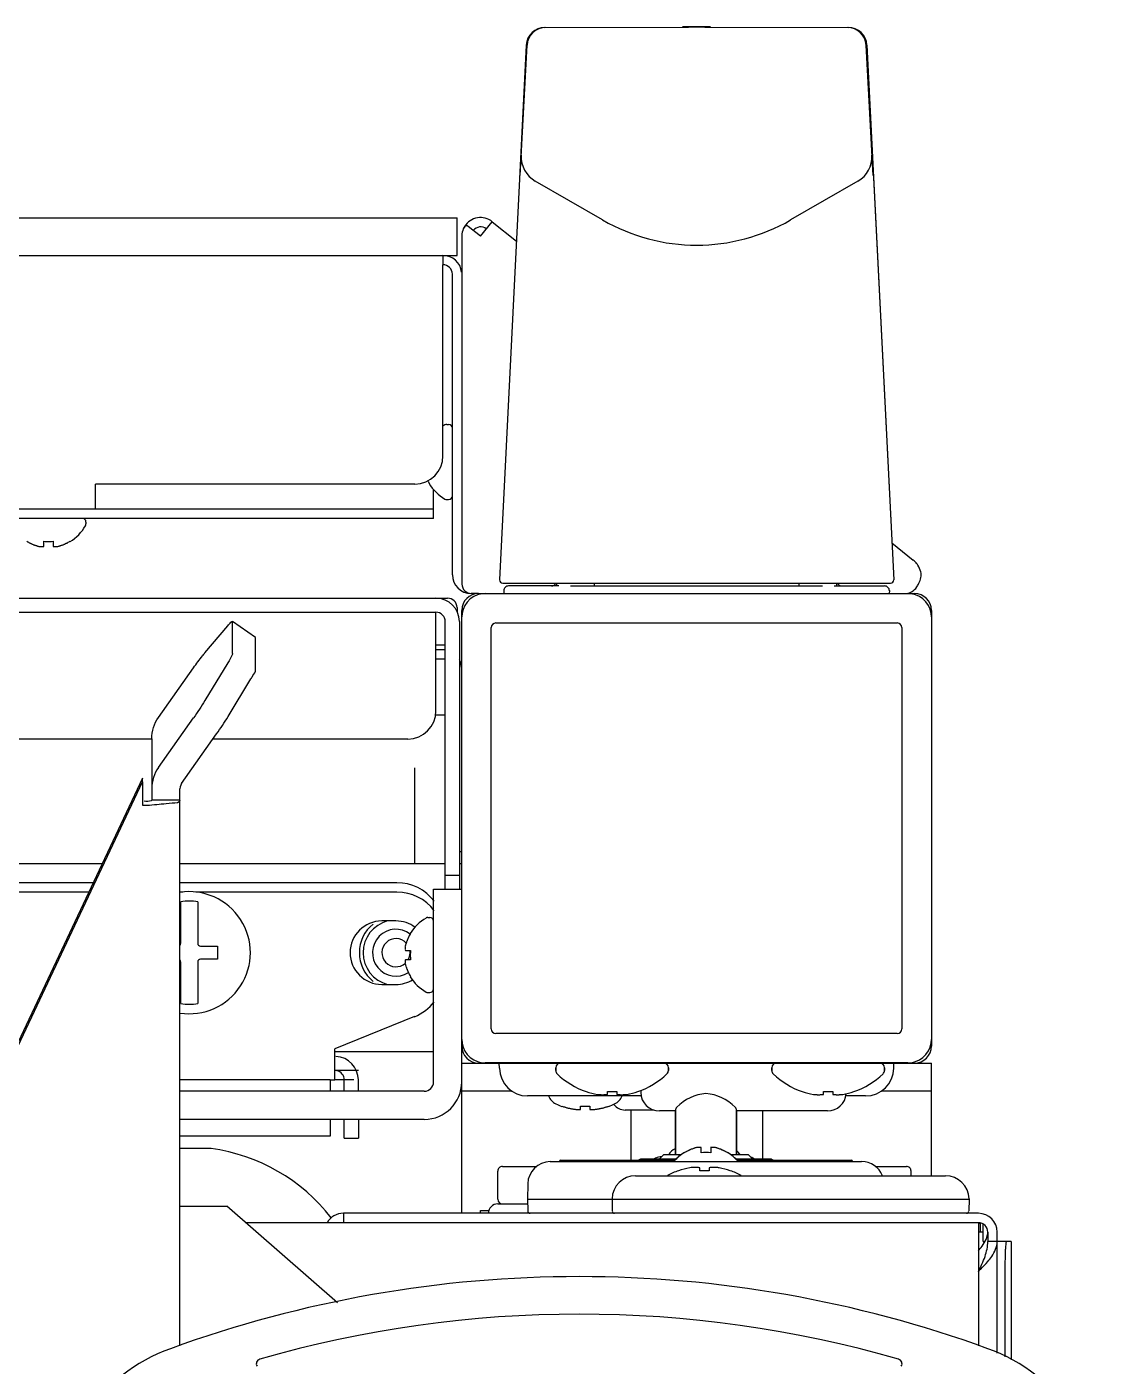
# Model space of a CAD drawing. Header units: millimetres. Extents: x 900 to 7803, y 2935 to 8583.
# Drawn here: x 5371.2 to 5486, y 8440.2 to 8582.8 of the extents above; entities that cross this region are included whole.
import ezdxf

# ---------------------------------------------------------------- set-up
doc = ezdxf.new("R2010")
doc.units = ezdxf.units.MM
doc.header["$LTSCALE"] = 676.148
doc.layers.get('0').update_dxf_attribs({"linetype": 'CONTINUOUS'})
for name, color, linetype in [('02___PRT_ALL_AXES', 7, 'CONTINUOUS'), ('ASSI', 7, 'CONTINUOUS'), ('CURVE', 7, 'CONTINUOUS'), ('GEOM', 7, 'CONTINUOUS')]:
    doc.layers.add(name, color=color, linetype=linetype)

msp = doc.modelspace()

# ---------------------------------------------------------------- linework, layer by layer
at = {"color": 7, "linetype": 'Continuous'}
for p, q in [((5460.57, 8580.85), (5461.18, 8569.13)), ((5460.66, 8580.78), (5463.5, 8523.94)), ((5414.07, 8534.17), (5414.04, 8534.17)), ((5372.59, 8527.47), (5372.61, 8527.47)), ((5373.02, 8527.48), (5373.02, 8528.03)), ((5374.02, 8528.03), (5374.02, 8527.48)), ((5374.45, 8527.47), (5374.52, 8527.48)), ((5375.82, 8528.03), (5375.82, 8528)), ((5421.89, 8523.57), (5463.15, 8523.57)), ((5427.87, 8523.27), (5422.5, 8523.27)), ((5429.1, 8523.27), (5455.94, 8523.27)), ((5457.16, 8523.27), (5462.54, 8523.27)), ((5419.32, 8522.47), (5465.72, 8522.47)), ((5422, 8522.77), (5422, 8522.47)), ((5463.04, 8522.77), (5463.03, 8522.47)), ((5417.52, 8474.27), (5417.52, 8520.67)), ((5467.52, 8520.67), (5467.52, 8474.27)), ((5390.18, 8516.16), (5392.62, 8519.04)), ((5393.11, 8519.5), (5393.12, 8519.47)), ((5395.57, 8517.8), (5393.11, 8519.5)), ((5393.12, 8516.07), (5393.12, 8519.47)), ((5420.66, 8476.11), (5420.66, 8518.83)), ((5421.16, 8519.33), (5463.88, 8519.33)), ((5464.38, 8518.83), (5464.38, 8476.11)), ((5415.52, 8516.47), (5414.77, 8516.47)), ((5385.24, 8509.28), (5388.97, 8514.55)), ((5392.62, 8515.07), (5390.18, 8511.07)), ((5385.24, 8503.95), (5388.97, 8509.23)), ((5414.68, 8509.54), (5415.77, 8509.55)), ((5384.52, 8507), (5384.52, 8500.45)), ((5412.52, 8493.67), (5412.52, 8503.92)), ((5383.52, 8502.8), (5370.3, 8474.7)), ((5383.52, 8502.4), (5383.52, 8502.8)), ((5387.52, 8500.45), (5384.52, 8500.45)), ((5417.52, 8494.97), (5417.27, 8494.97)), ((5379.23, 8493.67), (4703.81, 8493.67)), ((5415.77, 8493.67), (5387.52, 8493.67)), ((5417.52, 8493.67), (5417.27, 8493.67)), ((5412.04, 8486.27), (5412.07, 8486.27)), ((5411.51, 8484.54), (5411.52, 8484.47)), ((5411.51, 8483.4), (5411.51, 8483.38)), ((5411.52, 8484.47), (5412.07, 8484.47)), ((5412.07, 8483.47), (5411.52, 8483.47)), ((5412.07, 8481.67), (5412.04, 8481.67)), ((5463.88, 8475.61), (5421.16, 8475.61)), ((5414.52, 8473.67), (5404.02, 8473.67)), ((5417.62, 8473.67), (5417.52, 8473.67)), ((5427.52, 8471.97), (5427.52, 8471.68)), ((5439.52, 8471.97), (5439.52, 8471.68)), ((5450.52, 8471.97), (5450.52, 8471.68)), ((5462.52, 8471.97), (5462.52, 8471.68)), ((5430.77, 8469.43), (5430.77, 8469.45)), ((5433.02, 8469.13), (5433.02, 8469.45)), ((5434.02, 8469.45), (5434.02, 8469.13)), ((5436.27, 8469.45), (5436.27, 8469.43)), ((5453.77, 8469.43), (5453.77, 8469.45)), ((5456.02, 8469.13), (5456.02, 8469.45)), ((5457.02, 8469.45), (5457.02, 8469.13)), ((5459.27, 8469.45), (5459.27, 8469.43)), ((5428.17, 8467.86), (5428.17, 8467.88)), ((5429.74, 8467.53), (5429.77, 8467.53)), ((5430.17, 8467.53), (5430.17, 8467.88)), ((5431.17, 8467.88), (5431.17, 8467.53)), ((5431.6, 8467.53), (5431.67, 8467.53)), ((5433.17, 8467.88), (5433.17, 8467.86)), ((5440.27, 8462.72), (5440.27, 8467.42)), ((5446.77, 8462.72), (5446.77, 8467.42)), ((5390.77, 8463.37), (5387.52, 8463.37)), ((5390.84, 8463.37), (5390.77, 8463.37)), ((5442.59, 8463.48), (5442.52, 8463.47)), ((5443.02, 8462.92), (5443.02, 8463.47)), ((5444.02, 8463.47), (5444.02, 8462.92)), ((5444.45, 8463.48), (5444.43, 8463.48)), ((5436.54, 8462.22), (5436.32, 8462.12)), ((5440.33, 8462.22), (5436.54, 8462.22)), ((5439.02, 8462.72), (5438.52, 8462.22)), ((5439.02, 8462.72), (5440.89, 8462.72)), ((5441.22, 8462.92), (5441.22, 8462.95)), ((5445.82, 8462.95), (5445.82, 8462.92)), ((5446.15, 8462.72), (5448.02, 8462.72)), ((5450.5, 8462.22), (5446.74, 8462.22)), ((5448.02, 8462.72), (5448.52, 8462.22)), ((5450.03, 8462.19), (5450.02, 8462.19)), ((5450.18, 8462.17), (5450.17, 8462.17)), ((5450.24, 8462.16), (5450.23, 8462.16)), ((5450.5, 8462.22), (5450.72, 8462.12)), ((5440.6, 8461), (5440.6, 8461.01)), ((5442.85, 8461), (5442.85, 8461.31)), ((5443.85, 8461.31), (5443.85, 8461)), ((5446.1, 8461.01), (5446.1, 8461)), ((5424.52, 8457.97), (5471.52, 8457.97)), ((5424.52, 8457.97), (5424.54, 8456.72)), ((5433.52, 8457.97), (5433.54, 8456.72)), ((5471.52, 8457.97), (5471.5, 8456.72)), ((5471.52, 8458.02), (5471.52, 8457.97)), ((5404.92, 8456.47), (5404.92, 8455.47)), ((5473.52, 8454.47), (5473.52, 8453.47)), ((5474.52, 8453.47), (5473.52, 8453.47))]:
    msp.add_line(p, q, dxfattribs=at)
at = {"linetype": 'Continuous'}
for p, q in [((5395.58, 8517.77), (5395.57, 8517.8)), ((5395.58, 8514.36), (5395.58, 8517.77)), ((5415.52, 8515.47), (5414.77, 8515.47)), ((5392.64, 8509.36), (5395.08, 8513.37)), ((5387.7, 8502.25), (5391.43, 8507.52)), ((5370.3, 8474.3), (5383.52, 8502.4)), ((5383.52, 8502.4), (5383.52, 8499.92)), ((5387.54, 8501.88), (5387.52, 8501.68)), ((5387.6, 8502.07), (5387.54, 8501.88)), ((5387.7, 8502.25), (5387.6, 8502.07)), ((5387.52, 8442.36), (5387.52, 8501.68)), ((5387.52, 8457.22), (5392.52, 8457.22)), ((5404.28, 8446.93), (5392.52, 8457.22)), ((5472.52, 8456.47), (5404.92, 8456.47)), ((5472.52, 8453.47), (5472.52, 8442.36)), ((5474.52, 8441.58), (5474.52, 8454.47))]:
    msp.add_line(p, q, dxfattribs=at)
at = {"color": 7, "linetype": 'Continuous'}
for centre, radius, start, end in [((5418.12, 8536.66), 4.75, 207.004, 208.0074), ((5418.12, 8536.66), 4.75, 208.0074, 208.9684), ((5418.13, 8536.66), 4.75, 208.9687, 211.5341), ((5373.32, 8532.09), 4.8, 301.3727, 329.6988), ((5373.71, 8532.08), 4.75, 238.4659, 241.0313), ((5373.7, 8532.08), 4.75, 241.0316, 241.9926), ((5373.7, 8532.07), 4.75, 241.9926, 243.3187), ((5373.7, 8532.07), 4.74, 243.3188, 244.4598), ((5373.7, 8532.07), 4.74, 244.4598, 245.4278), ((5373.7, 8532.06), 4.73, 245.4278, 246.6825), ((5373.69, 8532.06), 4.73, 246.6826, 247.4526), ((5373.69, 8532.05), 4.72, 247.4524, 248.9975), ((5373.69, 8532.05), 4.72, 248.9977, 249.4819), ((5373.68, 8532.03), 4.7, 249.4813, 251.5344), ((5373.68, 8532.02), 4.68, 251.535, 252.6227), ((5373.67, 8532), 4.67, 252.6228, 253.6051), ((5373.67, 8531.97), 4.64, 253.6036, 255.6824), ((5372.77, 8529.47), 2.01, 262.7259, 264.7415), ((5372.77, 8529.43), 1.97, 265.3984, 266.7833), ((5372.77, 8529.42), 1.96, 266.7841, 267.6235), ((5372.77, 8529.42), 1.96, 267.6233, 268.8455), ((5372.77, 8529.41), 1.95, 268.8459, 270.9258), ((5372.77, 8529.42), 1.95, 270.9261, 271.9964), ((5372.77, 8529.42), 1.96, 271.9964, 273.0228), ((5372.77, 8529.43), 1.97, 273.0233, 274.286), ((5372.77, 8529.44), 1.98, 274.2856, 275.1372), ((5372.76, 8529.47), 2.01, 275.1401, 277.2744), ((5373.52, 8531.78), 3.79, 262.4006, 267.451), ((5373.52, 8531.77), 3.77, 267.4559, 272.5439), ((5373.52, 8531.78), 3.79, 272.5489, 277.5994), ((5374.27, 8529.47), 2.01, 262.7256, 264.8598), ((5374.27, 8529.44), 1.98, 264.8627, 265.7144), ((5374.27, 8529.43), 1.97, 265.714, 266.9767), ((5374.27, 8529.42), 1.96, 266.9771, 268.0037), ((5374.27, 8529.42), 1.95, 268.0037, 269.0738), ((5374.27, 8529.41), 1.95, 269.0741, 271.1541), ((5374.27, 8529.42), 1.95, 271.1544, 272.3767), ((5374.27, 8529.42), 1.96, 272.3765, 273.2159), ((5374.27, 8529.43), 1.97, 273.2166, 274.6016), ((5374.27, 8529.45), 1.98, 274.6009, 275.2558), ((5373.37, 8531.97), 4.64, 284.3176, 286.3964), ((5373.36, 8532), 4.67, 286.3949, 287.3772), ((5373.36, 8532.02), 4.68, 287.3773, 288.465), ((5373.35, 8532.03), 4.7, 288.4656, 290.5187), ((5373.35, 8532.05), 4.72, 290.5181, 291.0023), ((5373.35, 8532.05), 4.72, 291.0025, 292.5476), ((5373.34, 8532.06), 4.73, 292.5474, 293.3174), ((5373.34, 8532.06), 4.73, 293.3175, 294.5722), ((5373.34, 8532.07), 4.74, 294.5722, 295.5402), ((5373.34, 8532.07), 4.74, 295.5402, 296.6812), ((5373.34, 8532.07), 4.75, 296.6813, 298.0074), ((5373.33, 8532.08), 4.75, 298.0074, 298.9684), ((5373.33, 8532.08), 4.75, 298.9687, 301.5341), ((5421.89, 8523.92), 0.35, 177.1376, 270), ((5422.5, 8522.77), 0.5, 90, 180.5), ((5462.54, 8522.77), 0.5, 359.5, 90), ((5463.15, 8523.92), 0.35, 270, 2.8624), ((5419.32, 8520.67), 1.8, 90, 180), ((5465.72, 8520.67), 1.8, 0, 90), ((5421.16, 8518.83), 0.5, 90, 180), ((5463.88, 8518.83), 0.5, 0, 90), ((5415.52, 8514.47), 2, 82.4436, 90), ((5415.52, 8514.47), 2, 0, 27.5175), ((5416.12, 8483.79), 4.75, 151.9926, 153.3187), ((5416.12, 8483.79), 4.75, 151.0316, 151.9926), ((5416.13, 8483.79), 4.75, 148.4659, 151.0313), ((5413.51, 8484.72), 2.01, 172.7256, 174.8598), ((5413.49, 8484.72), 1.98, 174.8627, 175.7144), ((5413.48, 8484.72), 1.97, 175.714, 176.9767), ((5413.47, 8484.72), 1.96, 176.9771, 178.0037), ((5413.46, 8484.72), 1.95, 178.0037, 179.0738), ((5413.46, 8484.72), 1.95, 179.0741, 181.1541), ((5413.46, 8484.72), 1.95, 181.1544, 182.3767), ((5413.47, 8484.72), 1.96, 182.3765, 183.2159), ((5413.48, 8484.72), 1.97, 183.2166, 184.6016), ((5416.02, 8483.83), 4.64, 163.6036, 165.6824), ((5416.05, 8483.82), 4.67, 162.6228, 163.6051), ((5416.06, 8483.81), 4.68, 161.535, 162.6227), ((5416.08, 8483.81), 4.7, 159.4813, 161.5344), ((5416.09, 8483.8), 4.72, 158.9977, 159.4819), ((5416.1, 8483.8), 4.72, 157.4524, 158.9975), ((5416.1, 8483.8), 4.73, 156.6826, 157.4526), ((5416.11, 8483.8), 4.73, 155.4278, 156.6825), ((5416.11, 8483.79), 4.74, 154.4598, 155.4278), ((5416.12, 8483.79), 4.74, 153.3188, 154.4598), ((5413.49, 8484.73), 1.98, 184.6009, 185.2558), ((5413.51, 8483.22), 2.01, 172.7259, 174.7415), ((5413.48, 8483.22), 1.97, 175.3984, 176.7833), ((5413.47, 8483.22), 1.96, 176.7841, 177.6235), ((5413.46, 8483.22), 1.96, 177.6233, 178.8455), ((5413.46, 8483.22), 1.95, 178.8459, 180.9258), ((5413.46, 8483.22), 1.95, 180.9261, 181.9964), ((5415.83, 8483.97), 3.79, 172.4013, 179.9911), ((5415.83, 8483.97), 3.79, 180.0089, 187.5987), ((5413.47, 8483.22), 1.96, 181.9964, 183.0228), ((5413.48, 8483.22), 1.97, 183.0233, 184.286), ((5413.49, 8483.23), 1.98, 184.2856, 185.1372), ((5413.51, 8483.23), 2.01, 185.1401, 187.2744), ((5416.02, 8484.12), 4.64, 194.3176, 196.3964), ((5416.05, 8484.13), 4.67, 196.3949, 197.3772), ((5416.06, 8484.13), 4.68, 197.3773, 198.465), ((5416.08, 8484.14), 4.7, 198.4656, 200.5187), ((5416.09, 8484.14), 4.72, 200.5181, 201.0023), ((5416.1, 8484.15), 4.72, 201.0025, 202.5476), ((5416.1, 8484.15), 4.73, 202.5474, 203.3174), ((5416.11, 8484.15), 4.73, 203.3175, 204.5722), ((5416.11, 8484.15), 4.74, 204.5722, 205.5402), ((5416.12, 8484.16), 4.74, 205.5402, 206.6812), ((5416.12, 8484.16), 4.75, 206.6813, 208.0074), ((5416.12, 8484.16), 4.75, 208.0074, 208.9684), ((5416.13, 8484.16), 4.75, 208.9687, 211.5341), ((5421.16, 8476.11), 0.5, 180, 270), ((5463.88, 8476.11), 0.5, 270, 360), ((5419.32, 8474.27), 1.8, 180, 270), ((5465.72, 8474.27), 1.8, 270, 360), ((5428.02, 8471.97), 0.5, 90, 180), ((5439.02, 8471.97), 0.5, 0, 90), ((5451.02, 8471.97), 0.5, 90, 180), ((5462.02, 8471.97), 0.5, 0, 90), ((5428.02, 8471.68), 0.5, 180, 226.2253), ((5433.52, 8477.42), 8.45, 288.9925, 313.7747), ((5439.02, 8471.68), 0.5, 313.7747, 360), ((5451.02, 8471.68), 0.5, 180, 226.2253), ((5456.52, 8477.42), 8.45, 288.9925, 313.7747), ((5462.02, 8471.68), 0.5, 313.7747, 360), ((5428.17, 8469.48), 1.5, 199.5544, 245.2801), ((5433.52, 8477.42), 8.44, 250.9729, 259.3378), ((5432.49, 8473.3), 4.2, 262.7078, 264.482), ((5432.49, 8473.29), 4.19, 264.4827, 265.3879), ((5432.49, 8473.28), 4.18, 265.388, 266.2594), ((5432.49, 8473.27), 4.17, 266.2595, 267.177), ((5432.49, 8473.27), 4.17, 267.1771, 268.0412), ((5432.49, 8473.26), 4.16, 268.0413, 268.8223), ((5432.49, 8473.26), 4.16, 268.8223, 271.5994), ((5432.49, 8473.27), 4.17, 271.5995, 272.8386), ((5432.49, 8473.27), 4.17, 272.8385, 273.3879), ((5432.49, 8473.29), 4.19, 273.3916, 277.294), ((5433.52, 8477.42), 7.99, 266.4122, 273.5878), ((5433.17, 8469.48), 1.5, 294.7199, 340.4456), ((5434.55, 8473.29), 4.19, 262.706, 266.6084), ((5434.55, 8473.27), 4.17, 266.6121, 267.1615), ((5434.55, 8473.27), 4.17, 267.1614, 268.4005), ((5434.55, 8473.26), 4.16, 268.4006, 271.1777), ((5434.55, 8473.26), 4.16, 271.1777, 271.9587), ((5434.55, 8473.27), 4.17, 271.9588, 272.8229), ((5434.55, 8473.27), 4.17, 272.823, 273.7405), ((5434.55, 8473.28), 4.18, 273.7406, 274.612), ((5434.55, 8473.29), 4.19, 274.6121, 275.5173), ((5434.55, 8473.3), 4.2, 275.518, 277.2922), ((5433.52, 8477.42), 8.44, 280.6622, 289.0271), ((5456.52, 8477.42), 8.44, 250.9729, 259.3378), ((5455.49, 8473.3), 4.2, 262.7078, 264.482), ((5455.49, 8473.29), 4.19, 264.4827, 265.3879), ((5455.49, 8473.28), 4.18, 265.388, 266.2594), ((5455.49, 8473.27), 4.17, 266.2595, 267.177), ((5455.49, 8473.27), 4.17, 267.1771, 268.0412), ((5455.49, 8473.26), 4.16, 268.0413, 268.8223), ((5455.49, 8473.26), 4.16, 268.8223, 271.5994), ((5455.49, 8473.27), 4.17, 271.5995, 272.8386), ((5455.49, 8473.27), 4.17, 272.8385, 273.3879), ((5455.49, 8473.29), 4.19, 273.3916, 277.294), ((5456.52, 8477.42), 7.99, 266.4122, 273.5878), ((5457.55, 8473.29), 4.19, 262.706, 266.6084), ((5457.55, 8473.27), 4.17, 266.6121, 267.1615), ((5457.55, 8473.27), 4.17, 267.1614, 268.4005), ((5457.55, 8473.26), 4.16, 268.4006, 271.1777), ((5457.55, 8473.26), 4.16, 271.1777, 271.9587), ((5457.55, 8473.27), 4.17, 271.9588, 272.8229), ((5457.55, 8473.27), 4.17, 272.823, 273.7405), ((5457.55, 8473.28), 4.18, 273.7406, 274.612), ((5457.55, 8473.29), 4.19, 274.6121, 275.5173), ((5457.55, 8473.3), 4.2, 275.518, 277.2922), ((5456.52, 8477.42), 8.44, 280.6622, 289.0271), ((5430.47, 8474.47), 7, 245.2801, 250.8179), ((5430.49, 8474.49), 7.01, 250.741, 252.3051), ((5430.49, 8474.5), 7.01, 252.3052, 253.8619), ((5430.49, 8474.5), 7.02, 253.8618, 254.1456), ((5430.49, 8474.51), 7.02, 254.1457, 255.4184), ((5430.49, 8474.51), 7.03, 255.4184, 255.9863), ((5430.49, 8474.52), 7.04, 255.9864, 256.9813), ((5430.5, 8474.53), 7.04, 256.9813, 257.713), ((5430.5, 8474.54), 7.05, 257.713, 258.5545), ((5430.5, 8474.56), 7.07, 258.5546, 259.4087), ((5430.5, 8474.57), 7.09, 259.4086, 260.1316), ((5430.51, 8474.6), 7.11, 260.1319, 261.1462), ((5430.51, 8474.62), 7.14, 261.146, 261.7019), ((5430.52, 8474.68), 7.19, 261.7035, 263.2535), ((5429.92, 8471.71), 4.18, 266.6153, 267.5762), ((5429.92, 8471.76), 4.24, 267.8846, 268.5233), ((5429.92, 8471.79), 4.26, 268.523, 268.9089), ((5429.92, 8471.8), 4.27, 268.909, 269.4642), ((5429.92, 8471.81), 4.28, 269.464, 270.4068), ((5429.92, 8471.8), 4.27, 270.4067, 270.8922), ((5429.92, 8471.79), 4.26, 270.8923, 271.3639), ((5429.93, 8471.77), 4.24, 271.3637, 271.9484), ((5429.93, 8471.75), 4.22, 271.9486, 272.3513), ((5429.93, 8471.71), 4.18, 272.3502, 273.3845), ((5430.67, 8475.03), 7.17, 266.0041, 268.6706), ((5430.67, 8475.05), 7.18, 268.6697, 271.3303), ((5430.67, 8475.03), 7.17, 271.3294, 273.9959), ((5431.42, 8471.71), 4.18, 266.6155, 267.6498), ((5431.42, 8471.75), 4.22, 267.6487, 268.0514), ((5431.42, 8471.77), 4.24, 268.0516, 268.6363), ((5431.42, 8471.79), 4.26, 268.6361, 269.1077), ((5431.42, 8471.8), 4.27, 269.1077, 269.5933), ((5431.42, 8471.81), 4.28, 269.5932, 270.1029), ((5431.42, 8471.81), 4.28, 270.1029, 270.536), ((5431.42, 8471.8), 4.27, 270.5359, 271.091), ((5431.42, 8471.78), 4.26, 271.091, 271.477), ((5431.43, 8471.76), 4.24, 271.4767, 272.1153), ((5431.43, 8471.74), 4.21, 272.1156, 272.4248), ((5430.83, 8474.68), 7.19, 276.7465, 278.2965), ((5430.84, 8474.62), 7.14, 278.2981, 278.854), ((5430.84, 8474.6), 7.11, 278.8538, 279.8681), ((5430.85, 8474.57), 7.09, 279.8684, 280.5914), ((5430.85, 8474.56), 7.07, 280.5913, 281.4454), ((5430.85, 8474.54), 7.05, 281.4455, 282.287), ((5430.85, 8474.53), 7.04, 282.287, 283.0187), ((5430.86, 8474.52), 7.04, 283.0187, 284.0136), ((5430.86, 8474.51), 7.03, 284.0137, 284.5816), ((5430.86, 8474.51), 7.02, 284.5816, 285.8543), ((5430.86, 8474.5), 7.02, 285.8544, 286.1382), ((5430.86, 8474.5), 7.01, 286.1381, 287.6948), ((5430.86, 8474.49), 7.01, 287.6949, 289.259), ((5430.87, 8474.47), 7, 289.1821, 294.7199), ((5440.77, 8467.42), 0.5, 135.026, 180), ((5446.27, 8467.42), 0.5, 0, 44.974), ((5388.17, 8443.95), 19.6, 37.9308, 82.1799), ((5440.85, 8461.97), 1.5, 114.7199, 149.6777), ((5443.15, 8456.97), 7, 114.3024, 114.7199), ((5443.7, 8458.88), 4.74, 114.5722, 115.5402), ((5443.7, 8458.88), 4.73, 113.3175, 114.5722), ((5443.69, 8458.89), 4.73, 112.5474, 113.3174), ((5443.69, 8458.9), 4.72, 111.0025, 112.5476), ((5443.69, 8458.9), 4.72, 110.5181, 111.0023), ((5443.68, 8458.91), 4.7, 108.4656, 110.5187), ((5443.68, 8458.93), 4.68, 107.3773, 108.465), ((5443.67, 8458.95), 4.67, 106.3949, 107.3772), ((5443.67, 8458.98), 4.64, 104.3176, 106.3964), ((5442.77, 8461.5), 1.98, 94.6009, 95.2558), ((5442.77, 8461.51), 1.97, 93.2166, 94.6016), ((5442.77, 8461.52), 1.96, 92.3765, 93.2159), ((5442.77, 8461.53), 1.95, 91.1544, 92.3767), ((5442.77, 8461.54), 1.95, 89.0741, 91.1541), ((5442.77, 8461.53), 1.95, 88.0037, 89.0738), ((5442.77, 8461.53), 1.96, 86.9771, 88.0037), ((5442.77, 8461.52), 1.97, 85.714, 86.9767), ((5442.77, 8461.5), 1.98, 84.8627, 85.7144), ((5442.76, 8461.48), 2.01, 82.7256, 84.8598), ((5444.27, 8461.48), 2.01, 95.1401, 97.2744), ((5444.27, 8461.5), 1.98, 94.2856, 95.1372), ((5444.27, 8461.52), 1.97, 93.0233, 94.286), ((5444.27, 8461.53), 1.96, 91.9964, 93.0228), ((5444.27, 8461.53), 1.95, 90.9261, 91.9964), ((5444.27, 8461.53), 1.95, 88.8459, 90.9258), ((5444.27, 8461.53), 1.96, 87.6233, 88.8455), ((5444.27, 8461.52), 1.96, 86.7841, 87.6235), ((5444.27, 8461.51), 1.97, 85.3984, 86.7833), ((5444.26, 8461.48), 2.01, 82.7259, 84.7415), ((5443.37, 8458.98), 4.64, 73.6036, 75.6824), ((5443.36, 8458.95), 4.67, 72.6228, 73.6051), ((5443.36, 8458.93), 4.68, 71.535, 72.6227), ((5443.35, 8458.91), 4.7, 69.4813, 71.5344), ((5443.35, 8458.9), 4.72, 68.9977, 69.4819), ((5443.35, 8458.9), 4.72, 67.4524, 68.9975), ((5443.34, 8458.89), 4.73, 66.6826, 67.4526), ((5443.34, 8458.88), 4.73, 65.4278, 66.6825), ((5443.34, 8458.88), 4.74, 64.4598, 65.4278), ((5437.49, 8458.03), 4.19, 96.54, 101.5916), ((5437.47, 8458.21), 4.01, 95.1992, 96.5038), ((5437.46, 8458.3), 3.92, 83.0234, 95.1542), ((5437.44, 8458.13), 4.09, 81.7495, 83.0309), ((5437.43, 8458.06), 4.16, 80.3826, 81.749), ((5437.4, 8457.91), 4.31, 78.4377, 80.3763), ((5443.72, 8458.85), 4.8, 121.3727, 139.1838), ((5443.71, 8458.87), 4.75, 118.9687, 121.5341), ((5443.7, 8458.87), 4.75, 118.0074, 118.9684), ((5443.7, 8458.87), 4.75, 116.6813, 118.0074), ((5443.7, 8458.88), 4.74, 115.5402, 116.6812), ((5443.52, 8459.15), 3.8, 82.4351, 97.5649), ((5443.34, 8458.88), 4.74, 63.3188, 64.4598), ((5443.34, 8458.87), 4.75, 61.9926, 63.3187), ((5443.33, 8458.87), 4.75, 61.0316, 61.9926), ((5443.33, 8458.87), 4.75, 58.4659, 61.0313), ((5443.32, 8458.85), 4.8, 40.8162, 58.6273), ((5445.85, 8461.97), 1.5, 30.3223, 51.9209), ((5449.58, 8458.37), 3.84, 90.0098, 92.5251), ((5449.58, 8458.33), 3.89, 84.7847, 89.9847), ((5449.57, 8458.21), 4.01, 83.4937, 84.8013), ((5449.56, 8458.12), 4.09, 81.3892, 83.3717), ((5449.55, 8458.05), 4.17, 80.6354, 81.3008), ((5449.53, 8457.96), 4.26, 79.1749, 80.3814), ((5449.51, 8457.85), 4.37, 78.4447, 79.1768), ((5443.35, 8453.02), 8.44, 100.6622, 109.0271), ((5442.32, 8457.16), 4.19, 93.3916, 97.294), ((5442.32, 8457.18), 4.17, 92.8385, 93.3879), ((5442.32, 8457.18), 4.17, 91.5995, 92.8386), ((5442.32, 8457.19), 4.16, 88.8223, 91.5994), ((5442.32, 8457.18), 4.16, 88.0413, 88.8223), ((5442.32, 8457.18), 4.17, 87.1771, 88.0412), ((5442.32, 8457.18), 4.17, 86.2595, 87.177), ((5442.32, 8457.17), 4.18, 85.388, 86.2594), ((5442.32, 8457.16), 4.19, 84.4827, 85.3879), ((5442.32, 8457.15), 4.2, 82.7078, 84.482), ((5443.35, 8453.02), 7.99, 86.4122, 93.5878), ((5444.38, 8457.15), 4.2, 95.518, 97.2922), ((5444.38, 8457.17), 4.18, 84.7485, 95.5058), ((5444.38, 8457.15), 4.2, 82.7077, 84.735), ((5443.35, 8453.02), 8.44, 70.9729, 79.3378), ((5424.79, 8456.72), 0.25, 181, 270), ((5433.79, 8456.72), 0.25, 181, 270), ((5471.25, 8456.72), 0.25, 270, 359), ((5472.52, 8454.47), 1, 0, 90)]:
    msp.add_arc(centre, radius, start, end, dxfattribs=at)
at = {"linetype": 'Continuous'}
for centre, radius, start, end in [((5415.52, 8514.47), 1, 75.127, 90), ((5383.53, 8529.26), 29.33, 269.9869, 271.9759), ((5404.92, 8454.47), 2, 90, 149.9692), ((5472.52, 8454.47), 2, 0, 90)]:
    msp.add_arc(centre, radius, start, end, dxfattribs=at)
at = {"color": 7, "linetype": 'Continuous'}
for points, knots in [([(5392.62, 8519.04), (5392.72, 8519.17), (5392.85, 8519.27), (5393.06, 8519.54), (5393.11, 8519.5)], [0, 0, 0, 0, 0.726291, 1, 1, 1, 1]), ([(5388.97, 8514.55), (5389.28, 8514.99), (5389.67, 8515.53), (5390.1, 8516.05), (5390.18, 8516.16)], [0, 0, 0, 0, 0.795306, 1, 1, 1, 1]), ([(5393.12, 8516.07), (5393.12, 8516.02), (5392.98, 8515.67), (5392.79, 8515.35), (5392.62, 8515.07)], [0, 0, 0, 0, 0.115019, 1, 1, 1, 1]), ([(5384.52, 8500.45), (5384.52, 8500.43), (5384.22, 8500.28), (5383.97, 8500.33), (5383.72, 8500.35)], [0, 0, 0, 0, 0.083448, 1, 1, 1, 1]), ([(5472.52, 8452.47), (5472.65, 8452.64), (5473.11, 8453.22), (5473.52, 8453.93), (5473.52, 8454.47)], [0, 0, 0, 0, 0.279629, 1, 1, 1, 1]), ([(5472.52, 8450.27), (5472.78, 8450.8), (5473.28, 8451.81), (5473.52, 8452.93), (5473.52, 8453.47)], [0, 0, 0, 0, 0.518166, 1, 1, 1, 1])]:
    msp.add_open_spline(points, degree=3, knots=knots, dxfattribs=at)
at = {"linetype": 'Continuous'}
for points, knots in [([(5395.08, 8513.37), (5395.15, 8513.49), (5395.32, 8513.81), (5395.58, 8514.13), (5395.58, 8514.36)], [0, 0, 0, 0, 0.37754, 1, 1, 1, 1]), ([(5387.52, 8500.45), (5387.52, 8500.15), (5385.98, 8500.13), (5385.26, 8499.96), (5384.54, 8499.94)], [0, 0, 0, 0, 0.292531, 1, 1, 1, 1]), ([(5473.52, 8451.34), (5473.67, 8451.51), (5474.16, 8452.13), (5474.52, 8452.91), (5474.52, 8453.47)], [0, 0, 0, 0, 0.283801, 1, 1, 1, 1]), ([(5472.52, 8450.27), (5472.61, 8450.36), (5472.95, 8450.71), (5473.28, 8451.06), (5473.52, 8451.34)], [0, 0, 0, 0, 0.255225, 1, 1, 1, 1])]:
    msp.add_open_spline(points, degree=3, knots=knots, dxfattribs=at)
at = {"color": 7, "linetype": 'Continuous'}
for points in [[(5390.18, 8511.07), (5389.8, 8510.44), (5389.39, 8509.83), (5388.97, 8509.23)], [(5384.52, 8507), (5384.52, 8507.8), (5384.78, 8508.63), (5385.24, 8509.28)], [(5385.24, 8503.95), (5384.78, 8503.3), (5384.52, 8502.47), (5384.52, 8501.68)], [(5449.41, 8462.21), (5449.2, 8462.2), (5448.98, 8462.18), (5448.77, 8462.13)]]:
    msp.add_open_spline(points, degree=3, dxfattribs=at)
at = {"linetype": 'Continuous'}
msp.add_open_spline([(5391.43, 8507.52), (5391.85, 8508.12), (5392.26, 8508.73), (5392.64, 8509.36)], degree=3, dxfattribs=at)
at = {"layer": '02___PRT_ALL_AXES', "color": 7, "linetype": 'Continuous'}
for p, q in [((5435.52, 8467.47), (5435.52, 8462.12)), ((5449.52, 8467.37), (5449.52, 8462.22))]:
    msp.add_line(p, q, dxfattribs=at)
at = {"layer": 'ASSI', "color": 7, "linetype": 'Continuous'}
for p, q in [((5415.92, 8540.47), (5416.12, 8540.47)), ((5415.92, 8532.47), (5416.12, 8532.47)), ((5377.52, 8530.07), (5377.52, 8529.87)), ((5427.61, 8523.57), (5427.61, 8523.27)), ((5431.61, 8523.57), (5431.61, 8523.27)), ((5453.42, 8523.57), (5453.42, 8523.27)), ((5457.42, 8523.57), (5457.42, 8523.27)), ((5413.92, 8487.97), (5414.12, 8487.97)), ((5413.92, 8479.97), (5414.12, 8479.97)), ((5427.52, 8471.68), (5427.52, 8471.97)), ((5439.52, 8471.68), (5439.52, 8471.97)), ((5450.52, 8471.68), (5450.52, 8471.97)), ((5462.52, 8471.68), (5462.52, 8471.97)), ((5440.27, 8467.42), (5440.27, 8462.72)), ((5446.77, 8467.42), (5446.77, 8462.72))]:
    msp.add_line(p, q, dxfattribs=at)
for centre, radius, start, end in [((5418.14, 8536.27), 4.8, 120.3012, 123.2248), ((5415.92, 8540.07), 0.4, 90, 120.3012), ((5416.12, 8540.07), 0.4, 0, 90), ((5418.14, 8536.67), 4.8, 211.4579, 239.6988), ((5415.92, 8532.87), 0.4, 239.6988, 270), ((5416.12, 8532.87), 0.4, 270, 360), ((5377.12, 8530.07), 0.4, 0, 90), ((5373.32, 8532.09), 4.8, 301.3727, 329.6988), ((5377.12, 8529.87), 0.4, 329.6988, 360), ((5416.14, 8483.77), 4.8, 120.3012, 148.5421), ((5413.92, 8487.57), 0.4, 90, 120.3012), ((5414.12, 8487.57), 0.4, 0, 90), ((5416.14, 8484.17), 4.8, 211.4579, 239.6988), ((5414.12, 8480.37), 0.4, 270, 360), ((5413.92, 8480.37), 0.4, 239.6988, 270), ((5433.52, 8477.42), 8.45, 226.2253, 251.0075), ((5433.52, 8477.42), 8.45, 288.9925, 313.7747), ((5456.52, 8477.42), 8.45, 226.2253, 251.0075), ((5456.52, 8477.42), 8.45, 288.9925, 313.7747), ((5443.95, 8464.24), 5, 94.9729, 135.026), ((5443.08, 8464.24), 5, 44.974, 85.0271), ((5443.72, 8458.85), 4.8, 121.3727, 139.3993), ((5443.32, 8458.85), 4.8, 40.6007, 58.6273), ((5443.35, 8453.02), 8.45, 109.0287, 117.6396), ((5443.35, 8453.02), 8.45, 62.3604, 70.9713)]:
    msp.add_arc(centre, radius, start, end, dxfattribs=at)
at = {"layer": 'CURVE', "color": 40, "linetype": 'Continuous'}
for p, q in [((5406.52, 8471.67), (5404.02, 8471.67)), ((5406.02, 8470.67), (5404.02, 8470.67))]:
    msp.add_line(p, q, dxfattribs=at)
at = {"layer": 'GEOM', "color": 7, "linetype": 'Continuous'}
for p, q in [((5426.38, 8582.75), (5441.65, 8582.77)), ((5443.39, 8582.77), (5458.66, 8582.75)), ((5424.38, 8580.85), (5421.54, 8523.94)), ((5423.74, 8566.97), (5424.47, 8580.85)), ((5461.3, 8566.97), (5460.57, 8580.85)), ((5460.65, 8580.85), (5463.5, 8523.94)), ((5423.76, 8567.3), (5423.74, 8567.3)), ((5461.29, 8567.3), (5461.28, 8567.3)), ((5432.52, 8562.24), (5425.35, 8566.37)), ((5459.69, 8566.37), (5452.52, 8562.24)), ((4660.02, 8562.47), (5417.02, 8562.47)), ((5417.02, 8558.47), (5417.02, 8562.47)), ((4660.02, 8558.47), (5417.02, 8558.47)), ((5415.52, 8558.47), (5415.52, 8557.47)), ((5416.52, 8524.47), (5416.52, 8556.47)), ((5414.52, 8530.47), (4662.52, 8530.47)), ((5414.52, 8530.47), (5414.52, 8531.47)), ((5414.77, 8521.97), (5416.02, 8521.97)), ((5420.02, 8522.47), (5440.12, 8522.47)), ((5440.12, 8522.47), (5444.92, 8522.47)), ((5444.92, 8522.47), (5465.01, 8522.47)), ((4662.27, 8520.47), (5414.77, 8520.47)), ((5414.77, 8509.97), (5414.77, 8520.47)), ((5417.02, 8520.97), (5417.02, 8520.52)), ((5415.77, 8490.97), (5415.77, 8519.47)), ((5417.53, 8474.98), (5417.53, 8519.97)), ((5467.51, 8519.97), (5467.51, 8474.98)), ((5415.77, 8516.97), (5414.77, 8516.97)), ((5384.52, 8506.97), (4698.52, 8506.97)), ((5411.77, 8506.97), (5391.04, 8506.97)), ((5415.77, 8492.47), (5417.27, 8492.47)), ((5414.52, 8470.47), (5414.52, 8490.97)), ((5414.52, 8490.97), (5417.52, 8490.97)), ((5387.62, 8485.22), (5387.62, 8489.64)), ((5389.42, 8489.64), (5389.42, 8485.22)), ((5389.72, 8484.92), (5391.52, 8484.92)), ((5391.52, 8484.92), (5391.52, 8483.52)), ((5387.62, 8478.81), (5387.62, 8483.22)), ((5389.42, 8483.22), (5389.42, 8478.81)), ((5391.52, 8483.52), (5389.72, 8483.52)), ((5419.32, 8472.47), (5465.72, 8472.47)), ((5465.01, 8472.48), (5420.02, 8472.48)), ((5421.53, 8471.93), (5421.52, 8472.47)), ((5463.51, 8471.93), (5463.52, 8472.47)), ((5467.52, 8460.47), (5467.52, 8472.47)), ((5403.52, 8470.67), (5387.52, 8470.67)), ((5403.52, 8470.67), (5403.52, 8469.47)), ((5406.52, 8469.47), (5406.52, 8470.67)), ((5417.52, 8456.47), (5417.52, 8470.47)), ((5413.52, 8469.47), (5387.52, 8469.47)), ((5422.87, 8469.47), (5417.52, 8469.47)), ((5436.62, 8468.97), (5424.53, 8468.97)), ((5436.57, 8469.54), (5436.57, 8469.34)), ((5460.51, 8468.97), (5458.42, 8468.97)), ((5467.52, 8469.47), (5462.17, 8469.47)), ((5437.98, 8467.47), (5434.91, 8467.47)), ((5403.52, 8466.47), (5403.52, 8464.67)), ((5406.52, 8466.47), (5406.52, 8464.47)), ((5440.27, 8467.37), (5438.57, 8467.37)), ((5456.46, 8467.37), (5446.77, 8467.37)), ((5403.52, 8464.67), (5387.52, 8464.67)), ((5405.02, 8464.47), (5406.52, 8464.47)), ((5426.95, 8461.97), (5460.09, 8461.97)), ((5427.92, 8461.97), (5427.92, 8462.02)), ((5428.02, 8462.12), (5440.22, 8462.12)), ((5438.77, 8462.47), (5438.66, 8462.47)), ((5446.82, 8462.12), (5459.02, 8462.12)), ((5459.12, 8461.97), (5459.12, 8462.02)), ((5421.35, 8457.97), (5421.35, 8460.97)), ((5421.85, 8461.47), (5425.51, 8461.47)), ((5436.02, 8460.47), (5469.02, 8460.47)), ((5461.52, 8461.47), (5464.85, 8461.47)), ((5465.35, 8460.47), (5465.35, 8460.97)), ((5424.55, 8459.62), (5424.52, 8457.97)), ((5433.52, 8458.02), (5433.52, 8457.97)), ((5471.52, 8458.02), (5471.52, 8457.97)), ((5419.52, 8456.77), (5420.4, 8456.77)), ((5419.52, 8456.47), (5419.52, 8456.77)), ((5421.35, 8457.47), (5424.53, 8457.47)), ((5472.75, 8454.47), (5472.75, 8455.45)), ((5473.02, 8453.47), (5473.02, 8455.34)), ((5473.02, 8454.47), (5472.75, 8454.47)), ((5473.02, 8453.47), (5473.22, 8453.47)), ((5475.5, 8453.47), (5474.52, 8453.47))]:
    msp.add_line(p, q, dxfattribs=at)
at = {"layer": 'GEOM', "linetype": 'Continuous'}
for p, q in [((5419.52, 8560.5), (5420.77, 8562.06)), ((5420.77, 8562.06), (5423.34, 8559.99)), ((5417.54, 8560.77), (5417.54, 8523.47)), ((5419.52, 8560.5), (5418.21, 8561.55)), ((5415.52, 8537.12), (5415.52, 8557.47)), ((5378.52, 8531.47), (5378.52, 8534.12)), ((5412.52, 8534.12), (5378.52, 8534.12)), ((5414.52, 8531.47), (5414.52, 8533.55)), ((4662.52, 8531.47), (5414.52, 8531.47)), ((5463.3, 8527.87), (5465.59, 8526.03)), ((4662.27, 8521.97), (5414.77, 8521.97)), ((5419.32, 8522.47), (5418.54, 8522.47)), ((5417.27, 8519.47), (5417.27, 8490.97)), ((5378.29, 8491.67), (4704.75, 8491.67)), ((5377.82, 8490.67), (4705.22, 8490.67)), ((5410.62, 8491.67), (5387.52, 8491.67)), ((5387.82, 8490.67), (5387.52, 8490.67)), ((5410.62, 8490.67), (5389.22, 8490.67)), ((5410.52, 8487.6), (5409.02, 8487.6)), ((5409.02, 8480.85), (5410.52, 8480.85)), ((5412.5, 8477.41), (5404.02, 8473.97)), ((5404.02, 8470.67), (5404.02, 8473.97)), ((5417.52, 8470.47), (5417.52, 8474.27)), ((5417.52, 8472.47), (5419.32, 8472.47)), ((5465.72, 8472.47), (5467.52, 8472.47)), ((5403.52, 8470.67), (5404.02, 8470.67)), ((5405.02, 8469.47), (5405.02, 8470.67)), ((5413.52, 8466.47), (5387.52, 8466.47)), ((5405.02, 8464.47), (5405.02, 8466.47)), ((5472.52, 8455.47), (5394.52, 8455.47)), ((5472.52, 8455.47), (5472.52, 8453.47)), ((5476.02, 8453.47), (5475.5, 8453.47)), ((5476.02, 8453.47), (5476.02, 8440.88)), ((5475.34, 8450.47), (5475.34, 8441.2))]:
    msp.add_line(p, q, dxfattribs=at)
at = {"layer": 'GEOM', "color": 7, "linetype": 'Continuous'}
for points in [[(5420.02, 8522.47), (5419.65, 8522.44), (5419.21, 8522.33), (5418.79, 8522.14), (5418.42, 8521.89), (5418.1, 8521.56), (5417.85, 8521.19), (5417.66, 8520.78), (5417.55, 8520.34), (5417.53, 8519.97)], [(5467.51, 8519.97), (5467.48, 8520.35), (5467.37, 8520.79), (5467.19, 8521.2), (5466.93, 8521.57), (5466.61, 8521.89), (5466.24, 8522.15), (5465.82, 8522.33), (5465.38, 8522.44), (5465.01, 8522.47)], [(5417.53, 8474.98), (5417.55, 8474.6), (5417.66, 8474.16), (5417.85, 8473.75), (5418.11, 8473.38), (5418.43, 8473.06), (5418.8, 8472.8), (5419.21, 8472.62), (5419.65, 8472.51), (5420.02, 8472.48)], [(5465.01, 8472.48), (5465.39, 8472.51), (5465.83, 8472.62), (5466.24, 8472.8), (5466.62, 8473.06), (5466.93, 8473.38), (5467.19, 8473.76), (5467.38, 8474.17), (5467.48, 8474.61), (5467.51, 8474.98)]]:
    msp.add_lwpolyline(points, dxfattribs=at)
for centre, radius, start, end in [((5426.38, 8580.75), 2, 90.1, 177.1376), ((5426.47, 8580.75), 2, 90.1007, 177), ((5442.52, 8497.81), 85, 89, 91), ((5442.52, 8497.81), 84.98, 89.4115, 90.5885), ((5442.52, 8082.77), 500, 89.9, 90.1), ((5458.57, 8580.75), 2, 3, 89.9008), ((5458.66, 8580.75), 2, 2.8624, 89.9), ((5426.85, 8568.97), 3, 177, 240), ((5458.19, 8568.97), 3, 300, 3), ((5442.52, 8579.56), 20, 240, 300), ((5419.52, 8560.5), 1, 51.2073, 141.2073), ((5415.52, 8556.47), 1, 0, 90), ((5418.52, 8524.47), 2, 180, 270), ((5427.07, 8523.77), 0.5, 270, 336.3193), ((5457.97, 8523.77), 0.5, 203.6807, 270), ((5416.02, 8520.97), 1, 0, 90), ((5414.77, 8519.47), 1, 0, 90), ((5411.77, 8509.97), 3, 270, 360), ((5388.52, 8484.22), 6.5, 261.1266, 98.87), ((5388.52, 8484.22), 5.49, 80.5689, 99.4311), ((5410.52, 8484.22), 3.5, 104.7221, 255.2851), ((5410.52, 8484.22), 3.9, 128.5714, 231.4286), ((5410.52, 8484.22), 2.5, 52.6746, 301.9658), ((5387.32, 8485.22), 0.3, 312.0684, 360), ((5389.72, 8485.22), 0.3, 180, 270), ((5410.52, 8484.22), 1.5, 43.4518, 311.7502), ((5387.32, 8483.22), 0.3, 0, 47.9311), ((5389.72, 8483.22), 0.3, 90, 180), ((5410.52, 8484.22), 1.5, 329.8574, 9.6743), ((5388.52, 8484.22), 5.49, 260.5689, 279.4311), ((5404.02, 8470.67), 2.5, 0, 87.5779), ((5424.53, 8471.97), 3, 180.75, 270), ((5460.51, 8471.97), 3, 270, 359.25), ((5413.52, 8470.47), 1, 270, 360), ((5438.57, 8469.37), 2, 181, 270), ((5456.46, 8469.37), 2, 270, 355.345), ((5434.91, 8468.97), 1.5, 216.8466, 270), ((5426.95, 8459.57), 2.4, 90, 179), ((5428.02, 8462.02), 0.1, 90.0106, 180), ((5438.66, 8461.47), 1, 90, 130.7883), ((5448.03, 8461.47), 1, 49.2117, 74.1652), ((5459.02, 8462.02), 0.1, 0, 89.9894), ((5460.09, 8459.57), 2.4, 22.2219, 90), ((5421.85, 8460.97), 0.5, 89.9999, 180), ((5436.02, 8457.97), 2.5, 90, 179), ((5464.85, 8460.97), 0.5, 0, 90.0001), ((5469.02, 8457.97), 2.5, 1, 90), ((5421.85, 8457.97), 0.5, 180, 270), ((5421.35, 8456.47), 1, 90, 180), ((5473.02, 8453.11), 1.4, 110.0551, 110.7884), ((5430.02, 8322.61), 127.12, 69.9874, 110.0126), ((5430.02, 8322.61), 123.12, 73.9663, 106.0337), ((5393.02, 8424.2), 19, 110.0126, 180), ((5467.02, 8424.2), 19, 0, 69.9874), ((5396.15, 8440.45), 0.5, 106.0337, 212), ((5463.89, 8440.45), 0.5, 328, 73.9663)]:
    msp.add_arc(centre, radius, start, end, dxfattribs=at)
at = {"layer": 'GEOM', "linetype": 'Continuous'}
for centre, radius, start, end in [((5418.03, 8561.31), 0.3, 51.2073, 151.3716), ((5419.52, 8560.5), 2, 51.2073, 148.2387), ((5419.52, 8560.5), 2, 151.3716, 172.2474), ((5415.52, 8556.47), 2, 5.8086, 90), ((5412.52, 8537.12), 3, 270, 360), ((5464.05, 8524.27), 2.36, 31.0525, 34.8694), ((5418.54, 8523.47), 1, 180, 270), ((5464.69, 8523.97), 1.5, 270, 327.7599), ((5414.77, 8519.47), 2.5, 0, 90), ((5410.62, 8486.67), 5, 37.4768, 90), ((5410.62, 8485.67), 5, 37.2321, 90), ((5409.02, 8484.22), 3.38, 90, 270), ((5410.52, 8484.22), 3.38, 52.9828, 90), ((5410.52, 8484.22), 3.38, 270, 301.6226), ((5410.62, 8482.04), 5, 292.0564, 322.564), ((5404.02, 8470.67), 1, 0, 78.2029), ((5413.52, 8470.47), 4, 270, 360), ((5473.17, 8454.51), 1.08, 125.6549, 127.1993), ((5473.07, 8454.66), 0.898, 123.8669, 125.6573)]:
    msp.add_arc(centre, radius, start, end, dxfattribs=at)
for points in [[(5465.98, 8525.61), (5465.87, 8525.77), (5465.74, 8525.91), (5465.59, 8526.03)], [(5466.38, 8524.77), (5466.3, 8525.02), (5466.2, 8525.26), (5466.07, 8525.48)], [(5472.57, 8455.4), (5472.6, 8455.43), (5472.64, 8455.45), (5472.68, 8455.46)]]:
    msp.add_open_spline(points, degree=3, dxfattribs=at)
for points, knots in [([(5465.96, 8523.17), (5466.04, 8523.3), (5466.33, 8523.77), (5466.5, 8524.38), (5466.38, 8524.77)], [0, 0, 0, 0, 0.276345, 1, 1, 1, 1]), ([(5475.5, 8453.47), (5475.48, 8453.47), (5475.46, 8453.36), (5475.43, 8453.22), (5475.41, 8452.93), (5475.38, 8452.57), (5475.36, 8452.12), (5475.35, 8451.41), (5475.34, 8450.86), (5475.34, 8450.47)], [0, 0, 0, 0, 0.021666, 0.079165, 0.171618, 0.295699, 0.446725, 0.618937, 1, 1, 1, 1])]:
    msp.add_open_spline(points, degree=3, knots=knots, dxfattribs=at)
at = {"layer": 'GEOM', "color": 7, "linetype": 'Continuous'}
msp.add_open_spline([(5472.75, 8454.47), (5472.7, 8454.47), (5472.62, 8454.46), (5472.55, 8454.43), (5472.54, 8454.43)], degree=3, knots=[0, 0, 0, 0, 0.720652, 1, 1, 1, 1], dxfattribs=at)

doc.saveas('drawing.dxf')
